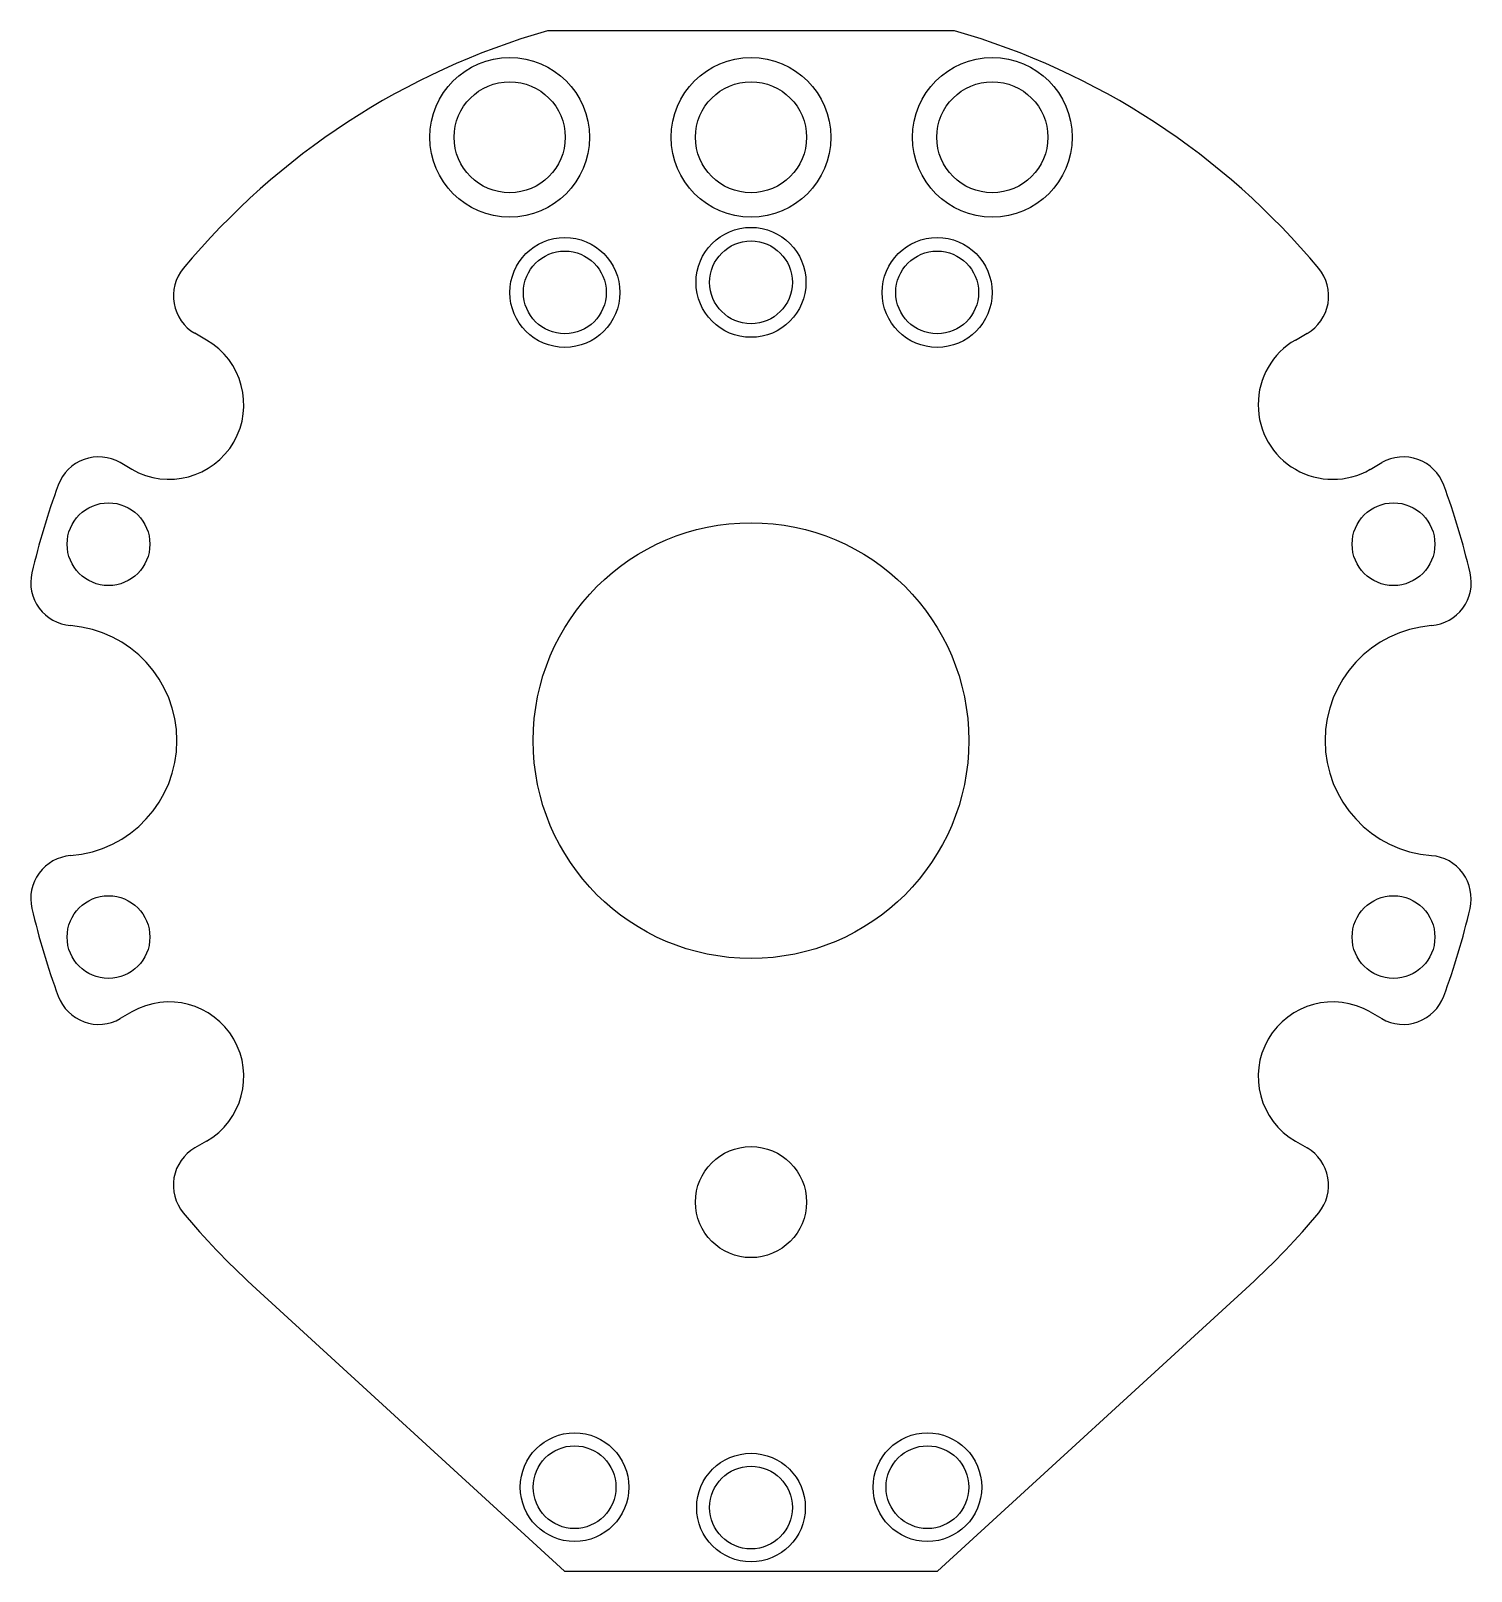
# Model space of a CAD drawing. Header units: millimetres. Extents: x -26.5 to 26.5, y -30.6 to 26.1.
import ezdxf

# ---------------------------------------------------------------- set-up
doc = ezdxf.new("R2010")
doc.units = ezdxf.units.MM

msp = doc.modelspace()

# ---------------------------------------------------------------- linework, layer by layer
at = {"color": 7, "linetype": 'Continuous', "lineweight": 25}
for p, q in [((7.5, 26.147), (-7.5, 26.147)), ((-20.059, 14.757), (-20.487, 15.003)), ((20.059, 14.757), (20.487, 15.003)), ((-22.809, 9.993), (-23.237, 10.24)), ((22.809, 9.993), (23.237, 10.24)), ((-22.809, -9.993), (-23.237, -10.24)), ((22.809, -9.993), (23.237, -10.24)), ((-20.059, -14.757), (-20.487, -15.003)), ((20.059, -14.757), (20.487, -15.003)), ((-18.377, -20.055), (-6.875, -30.595)), ((6.875, -30.595), (18.377, -20.055)), ((-6.875, -30.595), (6.875, -30.595))]:
    msp.add_line(p, q, dxfattribs=at)
for centre, radius in [((-8.89, 22.225), 2.94), ((0, 22.225), 2.94), ((8.89, 22.225), 2.94), ((-8.89, 22.225), 2.045), ((0, 22.225), 2.045), ((8.89, 22.225), 2.045), ((0, 16.881), 2.025), ((-6.858, 16.51), 2.025), ((0, 16.881), 1.525), ((6.858, 16.51), 2.025), ((-6.858, 16.51), 1.525), ((6.858, 16.51), 1.525), ((-23.669, 7.236), 1.524), ((23.669, 7.236), 1.524), ((0, 0), 8.025), ((-23.669, -7.236), 1.524), ((23.669, -7.236), 1.524), ((0, -17), 2.045), ((-6.5, -27.5), 2), ((6.5, -27.5), 2), ((-6.5, -27.5), 1.524), ((6.5, -27.5), 1.524), ((0, -28.25), 2), ((0, -28.25), 1.524)]:
    msp.add_circle(centre, radius, dxfattribs=at)
for centre, radius, start, end in [((0, 0), 27.201, 106.0051, 140.2504), ((0, 0), 27.201, 39.7496, 73.9949), ((-19.693, 16.378), 1.587, 140.2504, 240), ((19.693, 16.378), 1.588, 300, 39.7496), ((-21.434, 12.375), 2.75, 240, 60), ((21.434, 12.375), 2.75, 120, 300), ((-24.03, 8.865), 1.588, 60, 159.7496), ((24.03, 8.865), 1.587, 20.2504, 120), ((0, 0), 27.201, 159.7496, 166.8672), ((0, 0), 27.201, 13.1328, 20.2504), ((-24.944, 5.82), 1.588, 166.8672, 265.5175), ((24.944, 5.82), 1.588, 274.4825, 13.1328), ((-25.4, 0), 4.25, 274.4825, 85.5175), ((25.4, 0), 4.25, 94.4825, 265.5175), ((-24.944, -5.82), 1.588, 94.4825, 193.1328), ((24.944, -5.82), 1.587, 346.8672, 85.5175), ((0, 0), 27.201, 193.1328, 200.2504), ((0, 0), 27.201, 339.7496, 346.8672), ((-24.03, -8.865), 1.587, 200.2504, 300), ((-21.434, -12.375), 2.75, 300, 120), ((21.434, -12.375), 2.75, 60, 240), ((24.03, -8.865), 1.587, 240, 339.7496), ((-19.693, -16.378), 1.588, 120, 219.7496), ((19.693, -16.378), 1.587, 320.2504, 60), ((0, 0), 27.201, 219.7496, 227.5), ((0, 0), 27.201, 312.5, 320.2504)]:
    msp.add_arc(centre, radius, start, end, dxfattribs=at)

doc.saveas('drawing.dxf')
